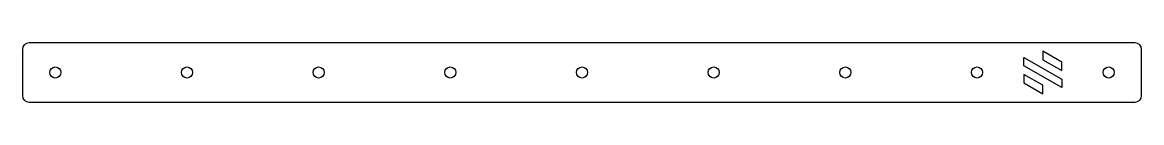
# Model space of a CAD drawing. Header units: millimetres. Extents: x -7 to 333, y 24 to 42.
import ezdxf

# ---------------------------------------------------------------- set-up
doc = ezdxf.new("R2010")
doc.units = ezdxf.units.MM
doc.layers.get('0').update_dxf_attribs({"linetype": 'CONTINUOUS'})

msp = doc.modelspace()

# ---------------------------------------------------------------- linework, layer by layer
for p, q in [((331, 42.11), (-5, 42.11)), ((-7, 40.11), (-7, 26.11)), ((297.26, 35.12), (297.26, 37.72)), ((297.26, 37.72), (308.74, 31.09)), ((333, 26.11), (333, 40.11)), ((308.74, 28.5), (297.26, 35.12)), ((308.74, 31.09), (308.74, 28.5)), ((-5, 24.11), (331, 24.11))]:
    msp.add_line(p, q)
for points in [[(303, 39.6), (303, 37), (308.74, 33.69), (308.74, 36.29)], [(297.26, 32.52), (297.26, 29.92), (303, 26.61), (303, 29.21)]]:
    msp.add_lwpolyline(points, close=True)
for centre in [(3, 33.11), (43, 33.11), (83, 33.11), (123, 33.11), (163, 33.11), (203, 33.11), (243, 33.11), (283, 33.11), (323, 33.11)]:
    msp.add_circle(centre, 1.7)
for centre, start, end in [((-5, 40.11), 90, 180), ((331, 40.11), 0, 90), ((-5, 26.11), 180, 270), ((331, 26.11), 270, 360)]:
    msp.add_arc(centre, 2, start, end)

doc.saveas('drawing.dxf')
